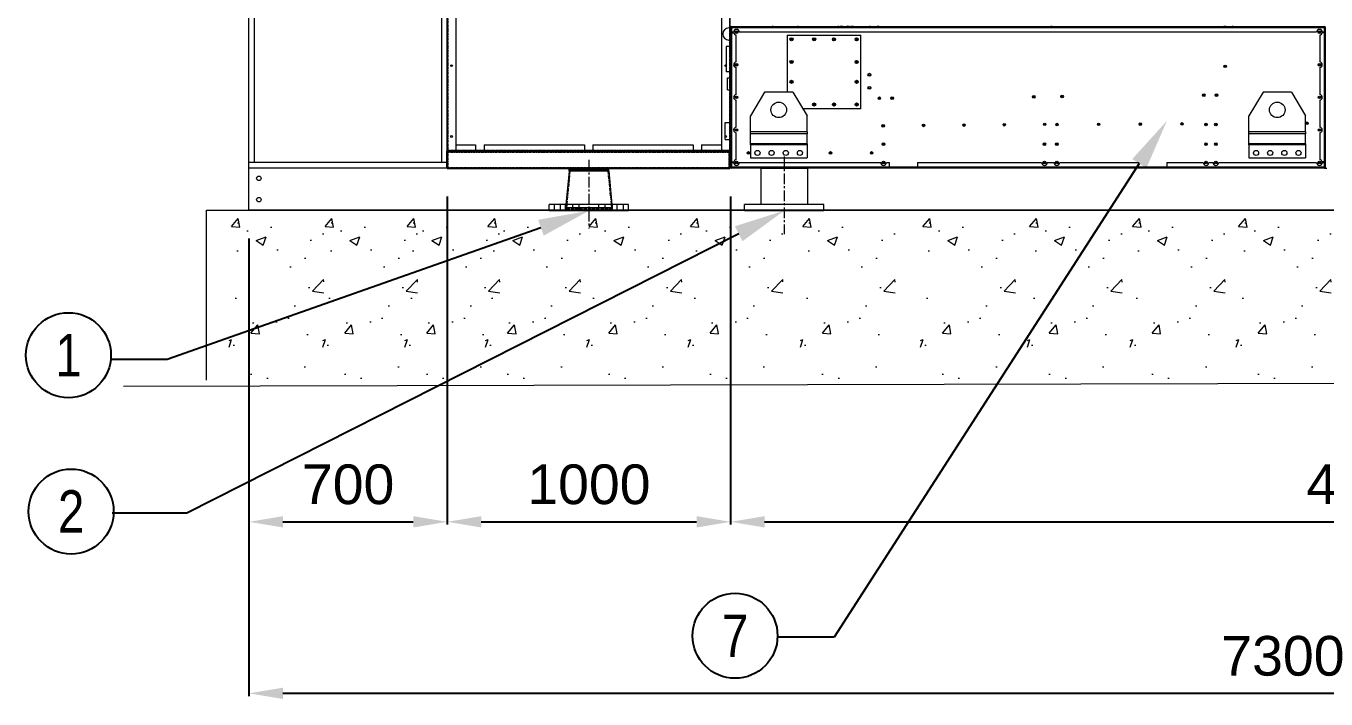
# Model space of a CAD drawing. Header units: millimetres. Extents: x -664091 to 30318, y -141645 to 21846.
# Drawn here: x 9017 to 13606, y 6760 to 9136 of the extents above; entities that cross this region are included whole.
import ezdxf
from ezdxf import colors
from ezdxf.entities.mleader import LeaderData, LeaderLine
from ezdxf.enums import TextEntityAlignment as Align
from ezdxf.math import Vec2, Vec3

# ---------------------------------------------------------------- set-up
doc = ezdxf.new("R2010")
doc.units = ezdxf.units.MM
for name, pattern in [('CENTER', [2, 1.25, -0.25, 0.25, -0.25]), ('DASHED', [15, 12, -3]), ('HIDDEN', [0.375, 0.25, -0.125])]:
    doc.linetypes.add(name, pattern=pattern)
for name, color, linetype in [('center', 1, 'CENTER'), ('냉각탑_dim', 1, 'Continuous'), ('냉각탑_text', 3, 'Continuous'), ('냉각탑_기초', 23, 'Continuous'), ('숨은선', 5, 'HIDDEN')]:
    doc.layers.add(name, color=color, linetype=linetype)
doc.styles.get("Standard").update_dxf_attribs({"font": 'arial.ttf'})
doc.dimstyles.new('1.40', dxfattribs={"dimscale": 20, "dimtxt": 1.5, "dimasz": 1, "dimexe": 0.5, "dimexo": 0.5, "dimgap": 0.5, "dimtad": 1, "dimdec": 0, "dimzin": 0, "dimdsep": 46, "dimtxsty": 'Standard', "dimcen": 0, "dimclrd": 2, "dimclre": 2, "dimclrt": 3, "dimadec": 0, "dimazin": 0, "dimtfac": 1, "dimtdec": 0, "dimtmove": 0, "dimatfit": 0, "dimfxl": 1, "dimtolj": 1, "dimtzin": 0, "dimlwd": -1, "dimlwe": -1, "dimarcsym": 0})

# ---------------------------------------------------------------- blocks, each defined once
blk = doc.blocks.new('*D187')
at = {"color": 2, "transparency": 16777216}
for p, q in [((10503.9, 8533.7), (10503.9, 7375.6)), ((9803.9, 8385.3), (9803.9, 7375.6)), ((9923.9, 7385.6), (10383.9, 7385.6))]:
    blk.add_line(p, q, dxfattribs=at)
for points in [[(9923.9, 7405.6), (9923.9, 7365.6), (9803.9, 7385.6)], [(10383.9, 7405.6), (10383.9, 7365.6), (10503.9, 7385.6)]]:
    blk.add_solid(points, dxfattribs=at)
at = {"layer": 'Defpoints', "color": 0, "transparency": 16777216}
for p in [(10503.9, 8633.7), (9803.9, 8485.3), (10503.9, 7385.6)]:
    blk.add_point(p, dxfattribs=at)
at = {"color": 3, "lineweight": 5, "transparency": 16777216, "insert": (10153.9, 7517.1), "char_height": 140, "attachment_point": 5}
blk.add_mtext('\\A1;700', dxfattribs=at)
blk = doc.blocks.new('*D188')
at = {"color": 2, "transparency": 16777216}
for p, q in [((10503.9, 8533.7), (10503.9, 7375.6)), ((11503.9, 8533.7), (11503.9, 7375.6)), ((10623.9, 7385.6), (11383.9, 7385.6))]:
    blk.add_line(p, q, dxfattribs=at)
for points in [[(10623.9, 7405.6), (10623.9, 7365.6), (10503.9, 7385.6)], [(11383.9, 7405.6), (11383.9, 7365.6), (11503.9, 7385.6)]]:
    blk.add_solid(points, dxfattribs=at)
at = {"layer": 'Defpoints', "color": 0, "transparency": 16777216}
for p in [(10503.9, 8633.7), (11503.9, 8633.7), (11503.9, 7385.6)]:
    blk.add_point(p, dxfattribs=at)
at = {"color": 3, "lineweight": 5, "transparency": 16777216, "insert": (11003.9, 7517.1), "char_height": 140, "attachment_point": 5}
blk.add_mtext('\\A1;1000', dxfattribs=at)
blk = doc.blocks.new('*D189')
at = {"color": 2, "transparency": 16777216}
for p, q in [((16003.9, 8538.4), (16003.9, 7375.6)), ((11503.9, 8533.7), (11503.9, 7375.6)), ((11623.9, 7385.6), (15883.9, 7385.6))]:
    blk.add_line(p, q, dxfattribs=at)
for points in [[(11623.9, 7405.6), (11623.9, 7365.6), (11503.9, 7385.6)], [(15883.9, 7405.6), (15883.9, 7365.6), (16003.9, 7385.6)]]:
    blk.add_solid(points, dxfattribs=at)
at = {"layer": 'Defpoints', "color": 0, "transparency": 16777216}
for p in [(11503.9, 8633.7), (16003.9, 8638.4), (16003.9, 7385.6)]:
    blk.add_point(p, dxfattribs=at)
at = {"color": 3, "lineweight": 5, "transparency": 16777216, "insert": (13753.9, 7517.1), "char_height": 140, "attachment_point": 5}
blk.add_mtext('\\A1;4500', dxfattribs=at)
blk = doc.blocks.new('*D191')
at = {"color": 2, "transparency": 16777216}
for p, q in [((9803.9, 8385.3), (9803.9, 6770.3)), ((17103.9, 8385.3), (17103.9, 6770.3)), ((9923.9, 6780.3), (16983.9, 6780.3))]:
    blk.add_line(p, q, dxfattribs=at)
for points in [[(9923.9, 6800.3), (9923.9, 6760.3), (9803.9, 6780.3)], [(16983.9, 6800.3), (16983.9, 6760.3), (17103.9, 6780.3)]]:
    blk.add_solid(points, dxfattribs=at)
at = {"layer": 'Defpoints', "color": 0, "transparency": 16777216}
for p in [(9803.9, 8485.3), (17103.9, 8485.3), (17103.9, 6780.3)]:
    blk.add_point(p, dxfattribs=at)
at = {"color": 3, "lineweight": 5, "transparency": 16777216, "insert": (13453.9, 6911.8), "char_height": 140, "attachment_point": 5}
blk.add_mtext('\\A1;7300', dxfattribs=at)
blk = doc.blocks.new('1')
at = {"lineweight": 20}
for p, q in [((9803.9, 8633.7), (9803.9, 11633.7)), ((9823.9, 8653.7), (9823.9, 11613.7)), ((10483.9, 11613.7), (10483.9, 8653.7)), ((10503.9, 11595.7), (10503.9, 8695.7)), ((11501.9, 11595.7), (11501.9, 8695.7)), ((10503.9, 8695.7), (11501.9, 8695.7)), ((10533.9, 8715.7), (10533.9, 8695.7)), ((11371.9, 8715.7), (11371.9, 8695.7)), ((11471.9, 8715.7), (11471.9, 8695.7)), ((10503.9, 8653.7), (9803.9, 8653.7)), ((10503.9, 8633.7), (9803.9, 8633.7)), ((11611.9, 8633.7), (11777.1, 8633.7))]:
    blk.add_line(p, q, dxfattribs=at)
at = {"color": 0, "lineweight": 20}
for p, q in [((10503.9, 8633.7), (10503.9, 11633.7)), ((9803.9, 8485.3), (9803.9, 8633.7)), ((11507.4, 8633.7), (10503.9, 8633.7)), ((11507.4, 8633.7), (11503.9, 8633.7)), ((13600.4, 8633.7), (13608.6, 8633.7)), ((17103.9, 8485.3), (9803.9, 8485.3))]:
    blk.add_line(p, q, dxfattribs=at)
at = {"color": 5, "lineweight": 20}
for p, q in [((10533.9, 11595.7), (10533.9, 8695.7)), ((11471.9, 11595.7), (11471.9, 8695.7)), ((10533.9, 8715.7), (10603.9, 8715.7)), ((10533.9, 8715.7), (10603.9, 8715.7)), ((10603.9, 8715.7), (10603.9, 8695.7)), ((10603.9, 8697.3), (10633.9, 8697.3)), ((10633.9, 8715.7), (10987.9, 8715.7)), ((10633.9, 8715.7), (10633.9, 8695.7)), ((10987.9, 8715.7), (10987.9, 8695.7)), ((10987.9, 8697.3), (11017.9, 8697.3)), ((11017.9, 8715.7), (11371.9, 8715.7)), ((11017.9, 8715.7), (11017.9, 8695.7)), ((11371.9, 8697.3), (11401.9, 8697.3)), ((11401.9, 8715.7), (11471.9, 8715.7)), ((11401.9, 8715.7), (11401.9, 8695.7))]:
    blk.add_line(p, q, dxfattribs=at)
at = {"color": 7, "lineweight": 20}
for p, q in [((11507.4, 9133.7), (13600.4, 9133.7)), ((11507.4, 9130.2), (13600.4, 9130.2)), ((13572.9, 9113.7), (11534.9, 9113.7)), ((13600.4, 8633.7), (11507.4, 8633.7)), ((13600.4, 8633.7), (11507.4, 8633.7))]:
    blk.add_line(p, q, dxfattribs=at)
at = {"color": 7, "lineweight": 20, "ltscale": 0.001944}
for p, q in [((11507.4, 9130.2), (11507.4, 9133.7)), ((13600.4, 9130.2), (13600.4, 9133.7)), ((11503.9, 9111.7), (11507.4, 9111.7)), ((13603.9, 9111.7), (13600.4, 9111.7)), ((11503.9, 8655.7), (11507.4, 8655.7)), ((11507.4, 8637.2), (11507.4, 8633.7)), ((13603.9, 8655.7), (13600.4, 8655.7)), ((13600.4, 8637.2), (13600.4, 8633.7))]:
    blk.add_line(p, q, dxfattribs=at)
at = {"color": 7, "lineweight": 20, "ltscale": 0.001111}
for p, q in [((11653.4, 9133.7), (11653.4, 9135.7)), ((11742.5, 9133.7), (11742.5, 9135.7)), ((11505.9, 9130.2), (11503.9, 9130.2)), ((11507.4, 9113.7), (11507.4, 9111.7)), ((13603.9, 9130.2), (13601.9, 9130.2)), ((11503.9, 8637.2), (11505.9, 8637.2)), ((11507.4, 8655.7), (11507.4, 8653.7)), ((13601.9, 8637.2), (13603.9, 8637.2))]:
    blk.add_line(p, q, dxfattribs=at)
at = {"color": 7, "lineweight": 20, "ltscale": 0.001115}
for p, q in [((11997, 9133.7), (11997.2, 9135.7)), ((12023.6, 9133.7), (12023.8, 9135.7)), ((12027.1, 9133.7), (12027.3, 9135.7)), ((12027.1, 9133.7), (12027.3, 9135.7)), ((12637.3, 9135.7), (12637.1, 9133.7)), ((12637.1, 9133.7), (12637.3, 9135.7)), ((13247.1, 9133.7), (13247.3, 9135.7)), ((13250.7, 9133.7), (13250.8, 9135.7)), ((13277.3, 9133.7), (13277.4, 9135.7))]:
    blk.add_line(p, q, dxfattribs=at)
at = {"color": 7, "lineweight": 20, "ltscale": 0.003333}
for p, q in [((11503.9, 9128.8), (11497.9, 9128.8)), ((11503.9, 9086.1), (11497.9, 9086.1))]:
    blk.add_line(p, q, dxfattribs=at)
at = {"color": 7, "lineweight": 20, "ltscale": 0.010278}
for p, q in [((11503.9, 9130.2), (11503.9, 9111.7)), ((11505.9, 9111.7), (11505.9, 9130.2)), ((13600.4, 9111.7), (13600.4, 9130.2)), ((13601.9, 9130.2), (13601.9, 9111.7)), ((13603.9, 9111.7), (13603.9, 9130.2)), ((11503.9, 8655.7), (11503.9, 8637.2)), ((11505.9, 8637.2), (11505.9, 8655.7)), ((13600.4, 8637.2), (13600.4, 8655.7)), ((13601.9, 8655.7), (13601.9, 8637.2)), ((13603.9, 8637.2), (13603.9, 8655.7))]:
    blk.add_line(p, q, dxfattribs=at)
at = {"color": 7, "lineweight": 20, "ltscale": 0.253333}
for p, q in [((11503.9, 9111.7), (11503.9, 8655.7)), ((11507.4, 9111.7), (11507.4, 8655.7)), ((13600.4, 8655.7), (13600.4, 9111.7)), ((13603.9, 8655.7), (13603.9, 9111.7))]:
    blk.add_line(p, q, dxfattribs=at)
at = {"color": 7, "lineweight": 20, "ltscale": 0.000833333}
for p, q in [((11507.4, 9130.2), (11505.9, 9130.2)), ((13600.4, 9130.2), (13601.9, 9130.2)), ((11507.4, 8637.2), (11505.9, 8637.2)), ((13600.4, 8637.2), (13601.9, 8637.2))]:
    blk.add_line(p, q, dxfattribs=at)
at = {"color": 7, "lineweight": 20, "ltscale": 0.009167}
for p, q in [((11507.4, 9130.2), (11507.4, 9113.7)), ((13600.4, 9113.7), (13600.4, 9130.2)), ((11507.4, 8653.7), (11507.4, 8637.2)), ((12063.9, 8653.7), (12063.9, 8637.2)), ((12163.9, 8653.7), (12163.9, 8637.2)), ((12943.9, 8653.7), (12943.9, 8637.2)), ((13043.9, 8653.7), (13043.9, 8637.2)), ((13600.4, 8637.2), (13600.4, 8653.7))]:
    blk.add_line(p, q, dxfattribs=at)
at = {"color": 7, "lineweight": 20, "ltscale": 0.004167}
for p, q in [((11514.9, 9113.7), (11507.4, 9113.7)), ((13600.4, 9113.7), (13592.9, 9113.7)), ((11507.4, 8653.7), (11514.9, 8653.7)), ((13592.9, 8653.7), (13600.4, 8653.7))]:
    blk.add_line(p, q, dxfattribs=at)
at = {"color": 7, "lineweight": 20, "ltscale": 0.004279}
for p, q in [((11507.4, 9111.7), (11515.1, 9111.7)), ((13600.4, 9111.7), (13592.7, 9111.7)), ((11507.4, 8655.7), (11515.1, 8655.7)), ((13600.4, 8655.7), (13592.7, 8655.7))]:
    blk.add_line(p, q, dxfattribs=at)
at = {"color": 7, "lineweight": 20, "ltscale": 0.052833}
for p, q in [((11523.9, 9008.6), (11523.9, 9103.7)), ((13583.9, 9103.7), (13583.9, 9008.6)), ((11523.9, 8893.6), (11523.9, 8988.7)), ((13583.9, 8988.7), (13583.9, 8893.6)), ((11523.9, 8778.6), (11523.9, 8873.7)), ((13583.9, 8873.7), (13583.9, 8778.6)), ((11523.9, 8663.6), (11523.9, 8758.7)), ((13583.9, 8758.7), (13583.9, 8663.6))]:
    blk.add_line(p, q, dxfattribs=at)
at = {"color": 7, "lineweight": 20, "ltscale": 0.144444}
for p, q in [((11703.9, 9103.7), (11963.9, 9103.7)), ((11703.9, 9103.7), (11703.9, 8901.7)), ((11963.9, 8843.7), (11963.9, 9103.7)), ((11963.9, 8843.7), (11758.9, 8843.7))]:
    blk.add_line(p, q, dxfattribs=at)
at = {"color": 7, "lineweight": 20, "ltscale": 0.02475}
for p, q in [((11487.9, 9063.2), (11487.9, 9018.7)), ((11487.9, 9018.7), (11487.9, 8974.1))]:
    blk.add_line(p, q, dxfattribs=at)
at = {"color": 7, "lineweight": 20, "ltscale": 0.008889}
for p, q in [((11503.9, 9063.2), (11487.9, 9063.2)), ((11503.9, 8974.1), (11487.9, 8974.1))]:
    blk.add_line(p, q, dxfattribs=at)
at = {"color": 7, "lineweight": 20, "ltscale": 0.011861}
blk.add_line((11492.7, 8910.3), (11492.7, 8953), dxfattribs=at)
at = {"color": 7, "lineweight": 20, "ltscale": 0.006222}
for p, q in [((11492.7, 8953), (11503.9, 8953)), ((11492.7, 8910.3), (11503.9, 8910.3))]:
    blk.add_line(p, q, dxfattribs=at)
at = {"color": 7, "lineweight": 20, "ltscale": 9.6213e-07}
blk.add_line((11988.9, 8917.7), (11988.9, 8917.7), dxfattribs=at)
at = {"color": 7, "lineweight": 20, "ltscale": 0.003143}
blk.add_line((11523.9, 8886.5), (11523.9, 8880.8), dxfattribs=at)
at = {"color": 7, "lineweight": 20, "ltscale": 0.053832}
for p, q in [((11623.9, 8901.7), (11573.9, 8818.7)), ((13383.9, 8901.7), (13333.9, 8818.7)), ((13483.9, 8901.7), (13533.9, 8818.7))]:
    blk.add_line(p, q, dxfattribs=at)
at = {"color": 7, "lineweight": 20, "ltscale": 0.044444}
blk.add_line((11723.9, 8901.7), (11623.9, 8901.7), dxfattribs=at)
at = {"color": 7, "lineweight": 20, "ltscale": 0.016214}
blk.add_line((11723.9, 8901.7), (11773.9, 8818.7), dxfattribs=at)
at = {"color": 7, "lineweight": 20, "ltscale": 0.055556}
for p, q in [((13483.9, 8901.7), (13383.9, 8901.7)), ((12163.9, 8637.2), (12063.9, 8637.2)), ((13043.9, 8637.2), (12943.9, 8637.2)), ((13043.9, 8637.2), (12943.9, 8637.2))]:
    blk.add_line(p, q, dxfattribs=at)
at = {"color": 7, "lineweight": 20, "ltscale": 0.031187}
for p, q in [((11573.9, 8762.5), (11573.9, 8818.7)), ((11773.9, 8762.5), (11773.9, 8818.7)), ((13333.9, 8762.5), (13333.9, 8818.7)), ((13533.9, 8762.5), (13533.9, 8818.7))]:
    blk.add_line(p, q, dxfattribs=at)
at = {"color": 7, "lineweight": 20, "ltscale": 0.016806}
for p, q in [((11484.7, 8764.7), (11484.7, 8795)), ((11484.7, 8734.5), (11484.7, 8764.7))]:
    blk.add_line(p, q, dxfattribs=at)
at = {"color": 7, "lineweight": 20, "ltscale": 0.010667}
for p, q in [((11484.7, 8795), (11503.9, 8795)), ((11484.7, 8734.5), (11503.9, 8734.5))]:
    blk.add_line(p, q, dxfattribs=at)
at = {"color": 7, "lineweight": 20, "ltscale": 0.003919}
for p, q in [((11573.9, 8755.5), (11573.9, 8762.5)), ((11773.9, 8762.5), (11773.9, 8755.5)), ((13333.9, 8755.5), (13333.9, 8762.5)), ((13533.9, 8762.5), (13533.9, 8755.5))]:
    blk.add_line(p, q, dxfattribs=at)
at = {"color": 7, "lineweight": 20, "ltscale": 0.111111}
for p, q in [((11773.9, 8762.5), (11573.9, 8762.5)), ((11773.9, 8755.5), (11573.9, 8755.5)), ((11773.9, 8720.3), (11573.9, 8720.3)), ((13533.9, 8762.5), (13333.9, 8762.5)), ((13533.9, 8755.5), (13333.9, 8755.5)), ((13533.9, 8720.3), (13333.9, 8720.3)), ((11773.9, 8716.8), (11573.9, 8716.8)), ((13533.9, 8716.8), (13333.9, 8716.8)), ((11573.9, 8670.7), (11773.9, 8670.7)), ((13333.9, 8670.7), (13533.9, 8670.7))]:
    blk.add_line(p, q, dxfattribs=at)
at = {"color": 7, "lineweight": 20, "ltscale": 0.019545}
for p, q in [((11573.9, 8720.3), (11573.9, 8755.5)), ((11773.9, 8720.3), (11773.9, 8755.5)), ((13333.9, 8720.3), (13333.9, 8755.5)), ((13533.9, 8720.3), (13533.9, 8755.5))]:
    blk.add_line(p, q, dxfattribs=at)
at = {"color": 7, "lineweight": 20, "ltscale": 0.001959}
for p, q in [((11573.9, 8716.8), (11573.9, 8720.3)), ((11773.9, 8720.3), (11773.9, 8716.8)), ((13333.9, 8716.8), (13333.9, 8720.3)), ((13533.9, 8720.3), (13533.9, 8716.8))]:
    blk.add_line(p, q, dxfattribs=at)
for p, q in [((10503.9, 8651.7), (10503.9, 8693.7)), ((10503.9, 8693.7), (11501.9, 8693.7)), ((10503.9, 8633.7), (10503.9, 8693.7)), ((11501.9, 8633.7), (11501.9, 8693.7)), ((10503.9, 8633.7), (11501.9, 8633.7))]:
    blk.add_line(p, q)
at = {"color": 7, "lineweight": 20, "ltscale": 0.025612}
for p, q in [((11573.9, 8716.8), (11573.9, 8670.7)), ((11773.9, 8716.8), (11773.9, 8670.7)), ((13333.9, 8716.8), (13333.9, 8670.7)), ((13533.9, 8716.8), (13533.9, 8670.7))]:
    blk.add_line(p, q, dxfattribs=at)
at = {"color": 7, "lineweight": 13}
for p, q in [((10934.1, 8628.4), (10934.1, 8633.7)), ((11073.8, 8628.4), (10942.7, 8628.4)), ((11073.9, 8628.4), (11073.9, 8633.7)), ((10934.1, 8623.4), (10922.5, 8505.7)), ((11073.8, 8623.4), (10942.7, 8623.4)), ((11073.8, 8623.4), (11085.4, 8505.7)), ((11144, 8505.7), (10864, 8505.7)), ((11144, 8483.7), (10864, 8483.7))]:
    blk.add_line(p, q, dxfattribs=at)
at = {"color": 7, "lineweight": 13, "ltscale": 0.436875}
for p, q in [((11004, 8628.4), (10934.1, 8628.4)), ((11073.9, 8628.4), (11004, 8628.4))]:
    blk.add_line(p, q, dxfattribs=at)
at = {"color": 7, "lineweight": 13, "ltscale": 0.053443}
for p, q in [((10942.7, 8628.4), (10934.1, 8628.4)), ((10942.7, 8623.4), (10934.1, 8623.4))]:
    blk.add_line(p, q, dxfattribs=at)
at = {"color": 7, "lineweight": 13, "ltscale": 0.03125}
for p, q in [((10934.1, 8623.4), (10934.1, 8628.4)), ((11073.8, 8623.4), (11073.8, 8628.4))]:
    blk.add_line(p, q, dxfattribs=at)
at = {"color": 7, "linetype": 'DASHED', "lineweight": 13}
for p, q in [((10936.1, 8628.4), (10936.1, 8633.7)), ((11071.9, 8628.4), (11071.9, 8633.7)), ((10937.1, 8623.2), (10924.4, 8493.5)), ((11065.3, 8623.4), (10934.1, 8623.4)), ((11070.8, 8623.2), (10937.1, 8623.2)), ((11070.8, 8623.2), (11083.6, 8493.5)), ((11086.6, 8493.7), (10921.4, 8493.7)), ((11073.8, 8493.5), (10924.4, 8493.5)), ((11083.6, 8493.5), (10934.1, 8493.5)), ((11086.6, 8488.7), (10931.5, 8488.7))]:
    blk.add_line(p, q, dxfattribs=at)
at = {"color": 7, "linetype": 'DASHED', "lineweight": 13, "ltscale": 0.032169}
for p, q in [((10937.1, 8623.2), (10937.1, 8628.4)), ((11070.8, 8623.2), (11070.8, 8628.4))]:
    blk.add_line(p, q, dxfattribs=at)
at = {"color": 7, "lineweight": 20, "ltscale": 0.309167}
for p, q in [((12063.9, 8637.2), (11507.4, 8637.2)), ((13600.4, 8637.2), (13043.9, 8637.2))]:
    blk.add_line(p, q, dxfattribs=at)
at = {"color": 7, "lineweight": 20, "ltscale": 0.277222}
blk.add_line((11534.9, 8653.7), (12033.9, 8653.7), dxfattribs=at)
at = {"color": 7, "lineweight": 20, "ltscale": 0.071111}
for p, q in [((11610.6, 8633.7), (11610.6, 8505.7)), ((11775.8, 8633.7), (11775.8, 8505.7))]:
    blk.add_line(p, q, dxfattribs=at)
at = {"color": 7, "lineweight": 20, "ltscale": 0.005556}
blk.add_line((12053.9, 8653.7), (12063.9, 8653.7), dxfattribs=at)
at = {"color": 7, "lineweight": 20, "ltscale": 0.243333}
blk.add_line((12163.9, 8653.7), (12601.9, 8653.7), dxfattribs=at)
at = {"color": 7, "lineweight": 20, "ltscale": 0.433333}
blk.add_line((12943.9, 8637.2), (12163.9, 8637.2), dxfattribs=at)
at = {"color": 7, "lineweight": 20, "ltscale": 0.013333}
blk.add_line((12621.9, 8653.7), (12645.9, 8653.7), dxfattribs=at)
at = {"color": 7, "lineweight": 20, "ltscale": 0.154444}
blk.add_line((12665.9, 8653.7), (12943.9, 8653.7), dxfattribs=at)
at = {"color": 7, "lineweight": 20, "ltscale": 0.071389}
blk.add_line((13043.9, 8653.7), (13172.4, 8653.7), dxfattribs=at)
at = {"color": 7, "lineweight": 20, "ltscale": 0.008333}
blk.add_line((13192.4, 8653.7), (13207.4, 8653.7), dxfattribs=at)
at = {"color": 7, "lineweight": 20, "ltscale": 0.191944}
blk.add_line((13227.4, 8653.7), (13572.9, 8653.7), dxfattribs=at)
at = {"color": 7, "linetype": 'DASHED', "lineweight": 13, "ltscale": 0.053443}
blk.add_line((11073.8, 8623.4), (11065.3, 8623.4), dxfattribs=at)
at = {"color": 7, "lineweight": 13, "ltscale": 0.1375}
for p, q in [((10864, 8483.7), (10864, 8505.7)), ((11144, 8483.7), (11144, 8505.7))]:
    blk.add_line(p, q, dxfattribs=at)
at = {"color": 7, "linetype": 'DASHED', "lineweight": 13, "ltscale": 0.1375}
for p, q in [((10882.1, 8483.7), (10882.1, 8505.7)), ((10904.1, 8483.7), (10904.1, 8505.7)), ((10921, 8483.7), (10921, 8505.7)), ((10947, 8483.7), (10947, 8505.7)), ((10969, 8483.7), (10969, 8505.7)), ((11038.9, 8483.7), (11038.9, 8505.7)), ((11060.9, 8483.7), (11060.9, 8505.7)), ((11087, 8483.7), (11087, 8505.7)), ((11103.8, 8483.7), (11103.8, 8505.7)), ((11125.8, 8483.7), (11125.8, 8505.7))]:
    blk.add_line(p, q, dxfattribs=at)
at = {"color": 7, "linetype": 'DASHED', "lineweight": 13, "ltscale": 0.075362}
for p, q in [((10922.5, 8505.7), (10921.4, 8493.7)), ((11085.4, 8505.7), (11086.6, 8493.7))]:
    blk.add_line(p, q, dxfattribs=at)
at = {"color": 7, "linetype": 'DASHED', "lineweight": 13, "ltscale": 0.03125}
for p, q in [((10921.4, 8488.7), (10921.4, 8493.7)), ((11086.6, 8488.7), (11086.6, 8493.7))]:
    blk.add_line(p, q, dxfattribs=at)
at = {"color": 7, "linetype": 'DASHED', "lineweight": 13, "ltscale": 0.030331}
for p, q in [((10924.4, 8488.7), (10924.4, 8493.5)), ((11083.6, 8488.7), (11083.6, 8493.5))]:
    blk.add_line(p, q, dxfattribs=at)
at = {"color": 7, "lineweight": 20, "ltscale": 0.149635}
for p, q in [((11822.6, 8505.7), (11553.2, 8505.7)), ((11822.6, 8483.7), (11553.2, 8483.7))]:
    blk.add_line(p, q, dxfattribs=at)
at = {"color": 7, "lineweight": 20, "ltscale": 0.012222}
for p, q in [((11553.2, 8483.7), (11553.2, 8505.7)), ((11833.2, 8483.7), (11833.2, 8505.7))]:
    blk.add_line(p, q, dxfattribs=at)
at = {"color": 7, "lineweight": 20, "ltscale": 0.00592}
for p, q in [((11833.2, 8505.7), (11822.6, 8505.7)), ((11833.2, 8483.7), (11822.6, 8483.7))]:
    blk.add_line(p, q, dxfattribs=at)
at = {"color": 7, "linetype": 'DASHED', "lineweight": 13, "ltscale": 0.063198}
blk.add_line((10931.5, 8488.7), (10921.4, 8488.7), dxfattribs=at)
at = {"color": 7, "lineweight": 20}
for centre, radius in [((11524.9, 9113.7), 4.5), ((11524.9, 9113.7), 3), ((11718.9, 9088.7), 5.5), ((11718.9, 9088.7), 3), ((11798.9, 9088.7), 5.5), ((11798.9, 9088.7), 3), ((11868.9, 9088.7), 5.5), ((11868.9, 9088.7), 3), ((11948.9, 9088.7), 5.5), ((11948.9, 9088.7), 3), ((13582.9, 9113.7), 4.5), ((13582.9, 9113.7), 3), ((11524.9, 8998.7), 4.5), ((11524.9, 8998.7), 3), ((11718.9, 9008.7), 5.5), ((11718.9, 9008.7), 3), ((11948.9, 9008.7), 5.5), ((11948.9, 9008.7), 3), ((13249.9, 8993.4), 4.5), ((13249.9, 8993.4), 3), ((13582.9, 8998.7), 4.5), ((13582.9, 8998.7), 3), ((11993.9, 8963.7), 5), ((11993.9, 8963.7), 3.5), ((11718.9, 8938.7), 5.5), ((11718.9, 8938.7), 3), ((11948.9, 8938.7), 5.5), ((11948.9, 8938.7), 3), ((11993.9, 8917.7), 5), ((11993.9, 8917.7), 3.5), ((11524.9, 8883.7), 4.5), ((11524.9, 8883.7), 3), ((11673.9, 8839.7), 27.5), ((11798.9, 8858.7), 5.5), ((11798.9, 8858.7), 3), ((11868.9, 8858.7), 5.5), ((11868.9, 8858.7), 3), ((11948.9, 8858.7), 5.5), ((11948.9, 8858.7), 3), ((12029.3, 8880.7), 4.5), ((12029.3, 8880.7), 3), ((12074.3, 8881.1), 4.5), ((12074.3, 8881.1), 3), ((12574.3, 8885.8), 4.5), ((12574.3, 8885.8), 3), ((12674.3, 8886.7), 4.5), ((12674.3, 8886.7), 3), ((13174.3, 8891.3), 4.5), ((13174.3, 8891.3), 3), ((13219.3, 8891.7), 4.5), ((13219.3, 8891.7), 3), ((13433.9, 8839.7), 27.5), ((13582.9, 8883.7), 4.5), ((13582.9, 8883.7), 3), ((11524.9, 8768.7), 4.5), ((11524.9, 8768.7), 3), ((12042.9, 8783.2), 4.5), ((12042.9, 8783.7), 3), ((12185.4, 8784.8), 4.5), ((12185.4, 8784.8), 3), ((12327.9, 8786), 4.5), ((12327.9, 8786), 3), ((12470.4, 8787.2), 4.5), ((12470.4, 8787.2), 3), ((12612.9, 8788.4), 4.5), ((12612.9, 8788.4), 3), ((12656.4, 8787.7), 4.5), ((12656.4, 8787.7), 3), ((12803.4, 8788.5), 4.5), ((12803.4, 8788.5), 3), ((12950.4, 8789.3), 4.5), ((12950.4, 8789.3), 3), ((13097.4, 8790.1), 4.5), ((13097.4, 8790.1), 3), ((13182.4, 8788.2), 4.5), ((13182.4, 8788.2), 3), ((13217.4, 8788.2), 4.5), ((13217.4, 8788.2), 3), ((13538.4, 8792.4), 4.5), ((13538.4, 8792.4), 3), ((13582.9, 8768.7), 4.5), ((13582.9, 8768.7), 3), ((12043.9, 8718.7), 4.5), ((12043.9, 8718.7), 3), ((12611.9, 8718.7), 4.5), ((12611.9, 8718.7), 3), ((12655.9, 8718.7), 4.5), ((12655.9, 8718.7), 3), ((13182.4, 8718.7), 4.5), ((13182.4, 8718.7), 3), ((13217.4, 8718.7), 4.5), ((13217.4, 8718.7), 3), ((11566.9, 8687.7), 4.5), ((11566.9, 8687.7), 3), ((11598.9, 8687.7), 9), ((11648.9, 8687.7), 9), ((11698.9, 8687.7), 9), ((11748.9, 8687.7), 9), ((11856.9, 8687.7), 4.5), ((11856.9, 8687.7), 3), ((12001.9, 8687.7), 4.5), ((12001.9, 8687.7), 3), ((13358.9, 8687.7), 9), ((13408.9, 8687.7), 9), ((13458.9, 8687.7), 9), ((13508.9, 8687.7), 9), ((11524.9, 8653.7), 4.5), ((11524.9, 8653.7), 3), ((12043.9, 8653.7), 4.5), ((12043.9, 8653.7), 3), ((12611.9, 8653.7), 4.5), ((12611.9, 8653.7), 3), ((12655.9, 8653.7), 4.5), ((12655.9, 8653.7), 3), ((13182.4, 8653.7), 4.5), ((13182.4, 8653.7), 3), ((13217.4, 8653.7), 4.5), ((13217.4, 8653.7), 3), ((13582.9, 8653.7), 4.5), ((13582.9, 8653.7), 3)]:
    blk.add_circle(centre, radius, dxfattribs=at)
at = {"lineweight": 20}
for centre, radius in [((10518.9, 8995.7), 3), ((11486.9, 8995.7), 3), ((10518.9, 8745.7), 3), ((11486.9, 8745.7), 3), ((9838.9, 8597.8), 8), ((9838.9, 8522.8), 8)]:
    blk.add_circle(centre, radius, dxfattribs=at)
at = {"color": 7, "lineweight": 20}
for centre, radius, start, end in [((11507.4, 9130.2), 3.5, 90, 180), ((11542.4, 9130.2), 3.5, 89.755, 90), ((11906.7, 9143.7), 25, 198.6634, 203.5787), ((11906.7, 9143.7), 17, 208.0733, 216.0327), ((11906.7, 9143.7), 15, 212.2319, 221.8114), ((11906.7, 9143.7), 12.5, 219.7931, 233.1317), ((11906.7, 9143.7), 12.5, 306.8683, 320.2069), ((11906.7, 9143.7), 15, 318.1886, 327.7681), ((11906.7, 9143.7), 17, 323.9673, 331.9267), ((11906.7, 9143.7), 25, 336.4218, 341.3366), ((11915.7, 9131.7), 21.4, 5.3743, 10.7975), ((13565.4, 9130.2), 3.5, 90, 90.245), ((13600.4, 9130.2), 3.5, 0, 90), ((11497.9, 9107.5), 21.4, 90, 270), ((11507.4, 9130.2), 1.5, 90, 180), ((11524.9, 9113.7), 10, 0, 180), ((11524.9, 9113.7), 10, 191.537, 264.2608), ((13582.9, 9113.7), 10, 0, 180), ((13582.9, 9113.7), 10, 275.7392, 348.463), ((13600.4, 9130.2), 1.5, 0, 90), ((11524.9, 8998.7), 10, 95.7392, 264.2608), ((13582.9, 8998.7), 10, 275.7392, 84.2608), ((11524.9, 8883.7), 10, 95.7392, 264.2608), ((13582.9, 8883.7), 10, 275.7392, 84.2608), ((11524.9, 8768.7), 10, 95.7392, 264.2608), ((13582.9, 8768.7), 10, 275.7392, 84.2608), ((11507.4, 8637.2), 3.5, 180, 270), ((11507.4, 8637.2), 1.5, 180, 270), ((11524.9, 8653.7), 10, 180, 0), ((11524.9, 8653.7), 10, 95.7392, 168.463), ((12043.9, 8653.7), 10, 180, 0), ((12611.9, 8653.7), 10, 180, 0), ((12655.9, 8653.7), 10, 180, 0), ((13182.4, 8653.7), 10, 180, 0), ((13217.4, 8653.7), 10, 180, 0), ((13582.9, 8653.7), 10, 180, 0), ((13582.9, 8653.7), 10, 11.537, 84.2608), ((13600.4, 8637.2), 1.5, 270, 0), ((13600.4, 8637.2), 3.5, 270, 0)]:
    blk.add_arc(centre, radius, start, end, dxfattribs=at)
at = {"layer": '숨은선', "lineweight": 20, "ltscale": 4}
for p, q in [((10505.5, 11595.7), (10505.5, 8697.3)), ((11500.3, 11595.7), (11500.3, 8697.3)), ((10505.5, 8697.3), (10603.9, 8697.3)), ((10533.9, 8697.3), (10987.9, 8697.3)), ((11017.9, 8697.3), (11371.9, 8697.3)), ((11401.9, 8697.3), (11501.9, 8697.3))]:
    blk.add_line(p, q, dxfattribs=at)
at = {"layer": '숨은선', "ltscale": 4}
for p, q in [((10505.5, 8635.3), (10505.5, 8692.1)), ((10505.5, 8692.1), (11500.3, 8692.1)), ((11500.3, 8635.3), (11500.3, 8692.1)), ((10505.5, 8635.3), (11500.3, 8635.3)), ((10523.9, 8633.7), (10523.9, 8635.3)), ((10922.9, 8633.7), (10922.9, 8635.3)), ((11481.9, 8633.7), (11481.9, 8635.3))]:
    blk.add_line(p, q, dxfattribs=at)

msp = doc.modelspace()

# ---------------------------------------------------------------- hatches: boundary and pattern name
at = {"layer": '냉각탑_기초', "lineweight": 20, "ltscale": 30}
h = msp.add_hatch(dxfattribs=at)
h.set_pattern_fill('AR-CONC', color=256, scale=50, style=0)
h.set_pattern_definition([(50, (-4860.1, -8056.02), (358.63, -31.376), [37.5, -412.5]), (355, (-4860.1, -8056.02), (-69.3757, 376.096), [30, -330]), (100.4514, (-4830.2, -8058.64), (289.2547, 344.72), [31.87, -350.571]), (46.1842, (-4860.1, -7956), (533.6205, -82.7595), [56.25, -618.75]), (96.6356, (-4815.6, -7962.9), (467.331, 487.059), [47.805, -525.856]), (351.1842, (-4860.1, -7956), (467.331, 487.059), [45, -495]), (21, (-4810.1, -7981.02), (298.4535, -201.3094), [37.5, -412.5]), (326, (-4810.1, -7981.02), (121.6577, 362.575), [30, -330]), (71.4514, (-4785.2, -7997.8), (420.1113, 161.265), [31.87, -350.571]), (37.5, (-4860.09, -8056.02), (6.0799, 166.4469), [0, -326, 0, -335, 0, -331.25]), (7.5, (-4860.09, -8056.02), (131.5348, 197.2059), [0, -191, 0, -318.5, 0, -126.25]), (327.5, (-4971.59, -8056.02), (266.9112, -11.2774), [0, -125, 0, -390, 0, -517.5]), (317.5, (-5021.59, -8056.02), (291.593, 50.0525), [0, -162.5, 0, -259, 0, -367.5])])
h.paths.add_polyline_path([(10068.4, 8485.3), (9733.4, 8485.3), (9733.4, 7885.3), (10068.4, 7885.3)])
h = msp.add_hatch(dxfattribs=at)
h.set_pattern_fill('AR-CONC', color=256, scale=50, style=0)
h.set_pattern_definition([(50, (-4529.23, -8056.02), (358.63, -31.376), [37.5, -412.5]), (355, (-4529.23, -8056.02), (-69.3757, 376.096), [30, -330]), (100.4514, (-4499.34, -8058.64), (289.2547, 344.72), [31.87, -350.571]), (46.1842, (-4529.23, -7956), (533.6205, -82.7595), [56.25, -618.75]), (96.6356, (-4484.76, -7962.9), (467.331, 487.059), [47.805, -525.856]), (351.1842, (-4529.23, -7956), (467.331, 487.059), [45, -495]), (21, (-4479.23, -7981.02), (298.4535, -201.3094), [37.5, -412.5]), (326, (-4479.23, -7981.02), (121.6577, 362.575), [30, -330]), (71.4514, (-4454.36, -7997.8), (420.1113, 161.265), [31.87, -350.571]), (37.5, (-4529.23, -8056.02), (6.0799, 166.4469), [0, -326, 0, -335, 0, -331.25]), (7.5, (-4529.23, -8056.02), (131.5348, 197.2059), [0, -191, 0, -318.5, 0, -126.25]), (327.5, (-4640.73, -8056.02), (266.9112, -11.2774), [0, -125, 0, -390, 0, -517.5]), (317.5, (-4690.73, -8056.02), (291.593, 50.0525), [0, -162.5, 0, -259, 0, -367.5])])
h.paths.add_polyline_path([(10399.3, 8485.3), (10064.3, 8485.3), (10064.3, 7885.3), (10399.3, 7885.3)])
h = msp.add_hatch(dxfattribs=at)
h.set_pattern_fill('AR-CONC', color=256, scale=50, style=0)
h.set_pattern_definition([(50, (-4239.56, -8056.02), (358.63, -31.376), [37.5, -412.5]), (355, (-4239.56, -8056.02), (-69.3757, 376.096), [30, -330]), (100.4514, (-4209.68, -8058.64), (289.2547, 344.72), [31.87, -350.571]), (46.1842, (-4239.56, -7956), (533.6205, -82.7595), [56.25, -618.75]), (96.6356, (-4195.1, -7962.9), (467.331, 487.059), [47.805, -525.856]), (351.1842, (-4239.56, -7956), (467.331, 487.059), [45, -495]), (21, (-4189.56, -7981.02), (298.4535, -201.3094), [37.5, -412.5]), (326, (-4189.56, -7981.02), (121.6577, 362.575), [30, -330]), (71.4514, (-4164.7, -7997.8), (420.1113, 161.265), [31.87, -350.571]), (37.5, (-4239.56, -8056.02), (6.0799, 166.4469), [0, -326, 0, -335, 0, -331.25]), (7.5, (-4239.56, -8056.02), (131.5348, 197.2059), [0, -191, 0, -318.5, 0, -126.25]), (327.5, (-4351.06, -8056.02), (266.9112, -11.2774), [0, -125, 0, -390, 0, -517.5]), (317.5, (-4401.06, -8056.02), (291.593, 50.0525), [0, -162.5, 0, -259, 0, -367.5])])
h.paths.add_polyline_path([(10689, 8485.3), (10354, 8485.3), (10354, 7885.3), (10689, 7885.3)])
h = msp.add_hatch(dxfattribs=at)
h.set_pattern_fill('AR-CONC', color=256, scale=50, style=0)
h.set_pattern_definition([(50, (-3954.45, -8056.02), (358.63, -31.376), [37.5, -412.5]), (355, (-3954.45, -8056.02), (-69.3757, 376.096), [30, -330]), (100.4514, (-3924.56, -8058.64), (289.2547, 344.72), [31.87, -350.571]), (46.1842, (-3954.45, -7956), (533.6205, -82.7595), [56.25, -618.75]), (96.6356, (-3910, -7962.9), (467.331, 487.059), [47.805, -525.856]), (351.1842, (-3954.45, -7956), (467.331, 487.059), [45, -495]), (21, (-3904.45, -7981.02), (298.4535, -201.3094), [37.5, -412.5]), (326, (-3904.45, -7981.02), (121.6577, 362.575), [30, -330]), (71.4514, (-3879.57, -7997.8), (420.1113, 161.265), [31.87, -350.571]), (37.5, (-3954.45, -8056.02), (6.0799, 166.4469), [0, -326, 0, -335, 0, -331.25]), (7.5, (-3954.45, -8056.02), (131.5348, 197.2059), [0, -191, 0, -318.5, 0, -126.25]), (327.5, (-4065.95, -8056.02), (266.9112, -11.2774), [0, -125, 0, -390, 0, -517.5]), (317.5, (-4115.95, -8056.02), (291.593, 50.0525), [0, -162.5, 0, -259, 0, -367.5])])
h.paths.add_polyline_path([(10974.1, 8485.3), (10639.1, 8485.3), (10639.1, 7885.3), (10974.1, 7885.3)])
h = msp.add_hatch(dxfattribs=at)
h.set_pattern_fill('AR-CONC', color=256, scale=50, style=0)
h.set_pattern_definition([(50, (-3597.02, -8056.02), (358.63, -31.376), [37.5, -412.5]), (355, (-3597, -8056.02), (-69.3757, 376.096), [30, -330]), (100.4514, (-3567.13, -8058.64), (289.2547, 344.72), [31.87, -350.571]), (46.1842, (-3597, -7956), (533.6205, -82.7595), [56.25, -618.75]), (96.6356, (-3552.55, -7962.9), (467.331, 487.059), [47.805, -525.856]), (351.1842, (-3597, -7956), (467.331, 487.059), [45, -495]), (21, (-3547.02, -7981.02), (298.4535, -201.3094), [37.5, -412.5]), (326, (-3547, -7981.02), (121.6577, 362.575), [30, -330]), (71.4514, (-3522.15, -7997.8), (420.1113, 161.265), [31.87, -350.571]), (37.5, (-3597.02, -8056.02), (6.0799, 166.4469), [0, -326, 0, -335, 0, -331.25]), (7.5, (-3597.02, -8056.02), (131.5348, 197.2059), [0, -191, 0, -318.5, 0, -126.25]), (327.5, (-3708.52, -8056.02), (266.9112, -11.2774), [0, -125, 0, -390, 0, -517.5]), (317.5, (-3758.52, -8056.02), (291.593, 50.0525), [0, -162.5, 0, -259, 0, -367.5])])
h.paths.add_polyline_path([(11331.5, 8485.3), (10996.5, 8485.3), (10996.5, 7885.3), (11331.5, 7885.3)])
h = msp.add_hatch(dxfattribs=at)
h.set_pattern_fill('AR-CONC', color=256, scale=50, style=0)
h.set_pattern_definition([(50, (-3239.6, -8056.02), (358.63, -31.376), [37.5, -412.5]), (355, (-3239.6, -8056.02), (-69.3757, 376.096), [30, -330]), (100.4514, (-3209.7, -8058.64), (289.2547, 344.72), [31.87, -350.571]), (46.1842, (-3239.6, -7956), (533.6205, -82.7595), [56.25, -618.75]), (96.6356, (-3195.1, -7962.9), (467.331, 487.059), [47.805, -525.856]), (351.1842, (-3239.6, -7956), (467.331, 487.059), [45, -495]), (21, (-3189.6, -7981.02), (298.4535, -201.3094), [37.5, -412.5]), (326, (-3189.6, -7981.02), (121.6577, 362.575), [30, -330]), (71.4514, (-3164.7, -7997.8), (420.1113, 161.265), [31.87, -350.571]), (37.5, (-3239.59, -8056.02), (6.0799, 166.4469), [0, -326, 0, -335, 0, -331.25]), (7.5, (-3239.59, -8056.02), (131.5348, 197.2059), [0, -191, 0, -318.5, 0, -126.25]), (327.5, (-3351.09, -8056.02), (266.9112, -11.2774), [0, -125, 0, -390, 0, -517.5]), (317.5, (-3401.1, -8056.02), (291.593, 50.0525), [0, -162.5, 0, -259, 0, -367.5])])
h.paths.add_polyline_path([(11688.9, 8485.3), (11353.9, 8485.3), (11353.9, 7885.3), (11688.9, 7885.3)])
h = msp.add_hatch(dxfattribs=at)
h.set_pattern_fill('AR-CONC', color=256, scale=50, style=0)
h.set_pattern_definition([(50, (-2843.14, -8056.02), (358.63, -31.376), [37.5, -412.5]), (355, (-2843.14, -8056.02), (-69.3757, 376.096), [30, -330]), (100.4514, (-2813.25, -8058.64), (289.2547, 344.72), [31.87, -350.571]), (46.1842, (-2843.14, -7956), (533.6205, -82.7595), [56.25, -618.75]), (96.6356, (-2798.67, -7962.9), (467.331, 487.059), [47.805, -525.856]), (351.1842, (-2843.14, -7956), (467.331, 487.059), [45, -495]), (21, (-2793.14, -7981.02), (298.4535, -201.3094), [37.5, -412.5]), (326, (-2793.14, -7981.02), (121.6577, 362.575), [30, -330]), (71.4514, (-2768.26, -7997.8), (420.1113, 161.265), [31.87, -350.571]), (37.5, (-2843.14, -8056.02), (6.0799, 166.4469), [0, -326, 0, -335, 0, -331.25]), (7.5, (-2843.14, -8056.02), (131.5348, 197.2059), [0, -191, 0, -318.5, 0, -126.25]), (327.5, (-2954.64, -8056.02), (266.9112, -11.2774), [0, -125, 0, -390, 0, -517.5]), (317.5, (-3004.64, -8056.02), (291.593, 50.0525), [0, -162.5, 0, -259, 0, -367.5])])
h.paths.add_polyline_path([(12085.4, 8485.3), (11750.4, 8485.3), (11750.4, 7885.3), (12085.4, 7885.3)])
h = msp.add_hatch(dxfattribs=at)
h.set_pattern_fill('AR-CONC', color=256, scale=50, style=0)
h.set_pattern_definition([(50, (-2418.96, -8056.02), (358.63, -31.376), [37.5, -412.5]), (355, (-2418.96, -8056.02), (-69.3757, 376.096), [30, -330]), (100.4514, (-2389.07, -8058.64), (289.2547, 344.72), [31.87, -350.571]), (46.1842, (-2418.96, -7956), (533.6205, -82.7595), [56.25, -618.75]), (96.6356, (-2374.5, -7962.9), (467.331, 487.059), [47.805, -525.856]), (351.1842, (-2418.96, -7956), (467.331, 487.059), [45, -495]), (21, (-2368.96, -7981.02), (298.4535, -201.3094), [37.5, -412.5]), (326, (-2368.96, -7981.02), (121.6577, 362.575), [30, -330]), (71.4514, (-2344.1, -7997.8), (420.1113, 161.265), [31.87, -350.571]), (37.5, (-2418.96, -8056.02), (6.0799, 166.4469), [0, -326, 0, -335, 0, -331.25]), (7.5, (-2418.96, -8056.02), (131.5348, 197.2059), [0, -191, 0, -318.5, 0, -126.25]), (327.5, (-2530.46, -8056.02), (266.9112, -11.2774), [0, -125, 0, -390, 0, -517.5]), (317.5, (-2580.46, -8056.02), (291.593, 50.0525), [0, -162.5, 0, -259, 0, -367.5])])
h.paths.add_polyline_path([(12509.6, 8485.3), (12174.6, 8485.3), (12174.6, 7885.3), (12509.6, 7885.3)])
h = msp.add_hatch(dxfattribs=at)
h.set_pattern_fill('AR-CONC', color=256, scale=50, style=0)
h.set_pattern_definition([(50, (-2041.9, -8056.02), (358.63, -31.376), [37.5, -412.5]), (355, (-2041.9, -8056.02), (-69.3757, 376.096), [30, -330]), (100.4514, (-2012.03, -8058.64), (289.2547, 344.72), [31.87, -350.571]), (46.1842, (-2041.9, -7956), (533.6205, -82.7595), [56.25, -618.75]), (96.6356, (-1997.44, -7962.9), (467.331, 487.059), [47.805, -525.856]), (351.1842, (-2041.9, -7956), (467.331, 487.059), [45, -495]), (21, (-1991.9, -7981.02), (298.4535, -201.3094), [37.5, -412.5]), (326, (-1991.9, -7981.02), (121.6577, 362.575), [30, -330]), (71.4514, (-1967.04, -7997.8), (420.1113, 161.265), [31.87, -350.571]), (37.5, (-2041.91, -8056.02), (6.0799, 166.4469), [0, -326, 0, -335, 0, -331.25]), (7.5, (-2041.91, -8056.02), (131.5348, 197.2059), [0, -191, 0, -318.5, 0, -126.25]), (327.5, (-2153.41, -8056.02), (266.9112, -11.2774), [0, -125, 0, -390, 0, -517.5]), (317.5, (-2203.41, -8056.02), (291.593, 50.0525), [0, -162.5, 0, -259, 0, -367.5])])
h.paths.add_polyline_path([(12886.6, 8485.3), (12551.6, 8485.3), (12551.6, 7885.3), (12886.6, 7885.3)])
h = msp.add_hatch(dxfattribs=at)
h.set_pattern_fill('AR-CONC', color=256, scale=50, style=0)
h.set_pattern_definition([(50, (-1678.73, -8056.02), (358.63, -31.376), [37.5, -412.5]), (355, (-1678.73, -8056.02), (-69.3757, 376.096), [30, -330]), (100.4514, (-1648.84, -8058.64), (289.2547, 344.72), [31.87, -350.571]), (46.1842, (-1678.73, -7956), (533.6205, -82.7595), [56.25, -618.75]), (96.6356, (-1634.26, -7962.9), (467.331, 487.059), [47.805, -525.856]), (351.1842, (-1678.73, -7956), (467.331, 487.059), [45, -495]), (21, (-1628.73, -7981.02), (298.4535, -201.3094), [37.5, -412.5]), (326, (-1628.73, -7981.02), (121.6577, 362.575), [30, -330]), (71.4514, (-1603.86, -7997.8), (420.1113, 161.265), [31.87, -350.571]), (37.5, (-1678.73, -8056.02), (6.0799, 166.4469), [0, -326, 0, -335, 0, -331.25]), (7.5, (-1678.73, -8056.02), (131.5348, 197.2059), [0, -191, 0, -318.5, 0, -126.25]), (327.5, (-1790.23, -8056.02), (266.9112, -11.2774), [0, -125, 0, -390, 0, -517.5]), (317.5, (-1840.23, -8056.02), (291.593, 50.0525), [0, -162.5, 0, -259, 0, -367.5])])
h.paths.add_polyline_path([(13249.8, 8485.3), (12914.8, 8485.3), (12914.8, 7885.3), (13249.8, 7885.3)])
h = msp.add_hatch(dxfattribs=at)
h.set_pattern_fill('AR-CONC', color=256, scale=50, style=0)
h.set_pattern_definition([(50, (-1304.45, -8056.02), (358.63, -31.376), [37.5, -412.5]), (355, (-1304.45, -8056.02), (-69.3757, 376.096), [30, -330]), (100.4514, (-1274.57, -8058.64), (289.2547, 344.72), [31.87, -350.571]), (46.1842, (-1304.45, -7956), (533.6205, -82.7595), [56.25, -618.75]), (96.6356, (-1260, -7962.9), (467.331, 487.059), [47.805, -525.856]), (351.1842, (-1304.45, -7956), (467.331, 487.059), [45, -495]), (21, (-1254.45, -7981.02), (298.4535, -201.3094), [37.5, -412.5]), (326, (-1254.45, -7981.02), (121.6577, 362.575), [30, -330]), (71.4514, (-1229.6, -7997.8), (420.1113, 161.265), [31.87, -350.571]), (37.5, (-1304.45, -8056.02), (6.0799, 166.4469), [0, -326, 0, -335, 0, -331.25]), (7.5, (-1304.45, -8056.02), (131.5348, 197.2059), [0, -191, 0, -318.5, 0, -126.25]), (327.5, (-1415.95, -8056.02), (266.9112, -11.2774), [0, -125, 0, -390, 0, -517.5]), (317.5, (-1465.95, -8056.02), (291.593, 50.0525), [0, -162.5, 0, -259, 0, -367.5])])
h.paths.add_polyline_path([(13624.1, 8485.3), (13289.1, 8485.3), (13289.1, 7885.3), (13624.1, 7885.3)])

# ---------------------------------------------------------------- linework, layer by layer
at = {"layer": 'center', "lineweight": 20, "ltscale": 30}
for p, q in [((11693.2, 8675.3), (11693.2, 8401.5)), ((11004, 8663.7), (11004, 8421))]:
    msp.add_line(p, q, dxfattribs=at)
at = {"layer": '냉각탑_dim', "linetype": 'ByBlock', "lineweight": -3}
for centre in [(9166.7, 7973.7), (9176, 7422), (11519.8, 6983.4)]:
    msp.add_circle(centre, 150, dxfattribs=at)
at = {"layer": '냉각탑_기초', "lineweight": 20, "ltscale": 30}
for p, q in [((9653.9, 7885.3), (9653.9, 8485.3)), ((9653.9, 8485.3), (17253.9, 8485.3)), ((9360.5, 7864.9), (17667.2, 7885.3))]:
    msp.add_line(p, q, dxfattribs=at)

# ---------------------------------------------------------------- block references
msp.add_blockref('1', (0, 0))

# ---------------------------------------------------------------- texts
at = {"layer": '냉각탑_text', "width": 0.8}
for s, p in [('1', (9166.7, 7973.7)), ('2', (9176, 7422)), ('7', (11519.8, 6983.4))]:
    msp.add_text(s, height=150, dxfattribs=at).set_placement(p, align=Align.MIDDLE_CENTER)

# ---------------------------------------------------------------- dimensions: what is measured, and where the dimension line sits
at = {"lineweight": 5}
for base, p1, p2, picture, middle in [((10503.9, 7385.6), (9803.9, 8485.3), (10503.9, 8633.7), '*D187', (10153.9, 7517.1)), ((11503.9, 7385.6), (10503.9, 8633.7), (11503.9, 8633.7), '*D188', (11003.9, 7517.1)), ((16003.9, 7385.6), (11503.9, 8633.7), (16003.9, 8638.4), '*D189', (13753.9, 7517.1)), ((17103.9, 6780.3), (9803.9, 8485.3), (17103.9, 8485.3), '*D191', (13453.9, 6911.8))]:
    dim = msp.add_linear_dim(base=base, p1=p1, p2=p2, dimstyle='1.40', override={"dimtxt": 7, "dimasz": 6, "dimexo": 5, "dimgap": 3}, dxfattribs=at)
    dim.commit()
    dim.dimension.update_dxf_attribs({"geometry": picture, "text_midpoint": middle})

# ---------------------------------------------------------------- leaders
at = {"layer": '냉각탑_dim', "lineweight": -3}
ml = msp.add_multileader_mtext('Standard', dxfattribs=at)
ml.set_content('')
ml.set_leader_properties(color=256)
ml.build(insert=Vec2(0, 0))
ml.multileader.update_dxf_attribs({"text_right_attachment_type": 6, "dogleg_length": 5, "arrow_head_size": 180, "scale": 30})
ctx = ml.context
ctx.base_point, ctx.scale, ctx.char_height, ctx.arrow_head_size, ctx.landing_gap_size, ctx.plane_origin = Vec3(11669.7, 6978.7), 30, 7.18, 180, 3.59, Vec3(13174.6, 7304.4)
ctx.right_attachment, ctx.text_align_type = 6, 2
notes = []
notes.append((ctx, [(0, (1, 1, 0), (11869.2, 6978.7), (-1, 0), 199.5, [(0, [(13044.5, 8801.3)], 0, [])])]))
ctx.mtext, ml.multileader.dxf.content_type = None, 0
ml = msp.add_multileader_mtext('Standard', dxfattribs=at)
ml.set_content('')
ml.set_leader_properties(color=256)
ml.build(insert=Vec2(0, 0))
ml.multileader.update_dxf_attribs({"text_right_attachment_type": 6, "dogleg_length": 5, "arrow_head_size": 180, "scale": 30})
ctx = ml.context
ctx.base_point, ctx.scale, ctx.char_height, ctx.arrow_head_size, ctx.landing_gap_size, ctx.plane_origin = Vec3(9315.9, 7958.2), 30, 7.18, 180, 3.59, Vec3(11134.4, 6986.7)
ctx.right_attachment, ctx.text_align_type = 6, 2
notes.append((ctx, [(0, (1, 1, 0), (9515.4, 7958.2), (-1, 0), 199.5, [(0, [(11004.3, 8483.7)], 0, [])])]))
ctx.mtext, ml.multileader.dxf.content_type = None, 0
ml = msp.add_multileader_mtext('Standard', dxfattribs=at)
ml.set_content('')
ml.set_leader_properties(color=256)
ml.build(insert=Vec2(0, 0))
ml.multileader.update_dxf_attribs({"text_right_attachment_type": 6, "dogleg_length": 5, "arrow_head_size": 180, "scale": 30})
ctx = ml.context
ctx.base_point, ctx.scale, ctx.char_height, ctx.arrow_head_size, ctx.landing_gap_size, ctx.plane_origin = Vec3(9320.5, 7416.3), 30, 7.18, 180, 3.59, Vec3(11823.3, 6986.7)
ctx.right_attachment, ctx.text_align_type = 6, 2
notes.append((ctx, [(0, (1, 1, 0), (9584.5, 7416.3), (-1, 0), 264, [(0, [(11693.2, 8483.7)], 0, [])])]))
ctx.mtext, ml.multileader.dxf.content_type = None, 0
for ctx, leaders in notes:
    for number, flags, end, landing, length, lines in leaders:
        leader = LeaderData()
        leader.index, (leader.has_last_leader_line, leader.has_dogleg_vector, leader.attachment_direction) = number, flags
        leader.last_leader_point, leader.dogleg_vector, leader.dogleg_length = Vec3(end), Vec3(landing), length
        for number, points, colour, breaks in lines:
            line = LeaderLine()
            line.index, line.vertices, line.color, line.breaks = number, Vec3.list(points), colors.encode_raw_color(colour), breaks
            leader.lines.append(line)
        ctx.leaders.append(leader)

doc.saveas('drawing.dxf')
